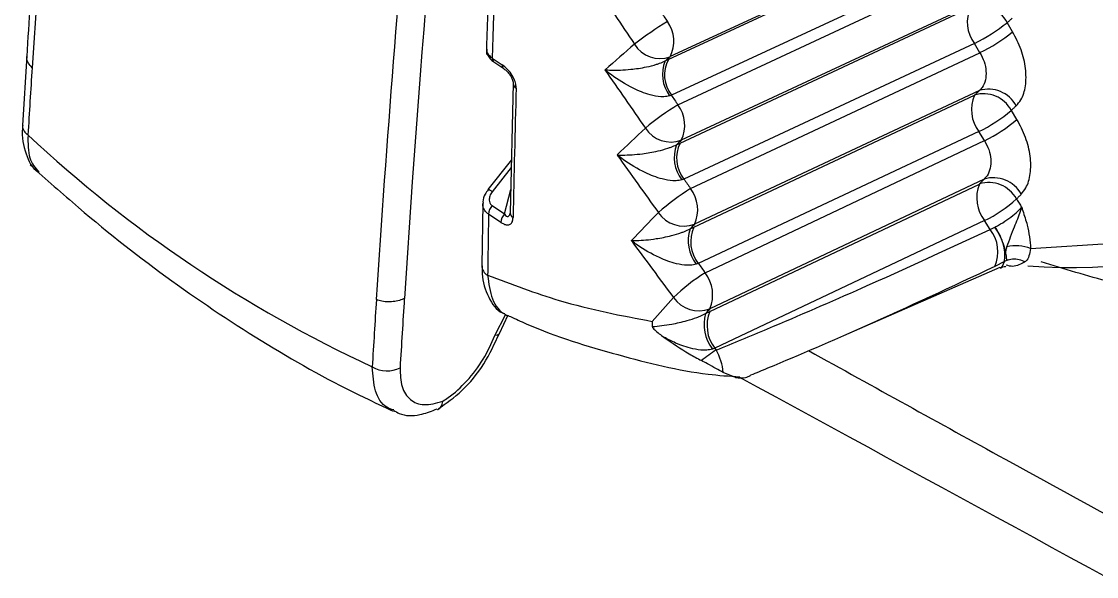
# Model space of a CAD drawing. Extents: x 14.8 to 109.8, y 1.6 to 86.6.
# Drawn here: x 73.261 to 74.344, y 3.427 to 3.986 of the extents above; entities that cross this region are included whole.
import ezdxf

# ---------------------------------------------------------------- set-up
doc = ezdxf.new("R2010")
doc.units = 0
doc.header["$MEASUREMENT"] = 0
doc.layers.add('OBJECT', color=7, linetype='CONTINUOUS')

msp = doc.modelspace()

# ---------------------------------------------------------------- linework, layer by layer
at = {"layer": 'OBJECT'}
for p, q in [((73.9122, 3.9481), (74.214, 4.0881)), ((74.2191, 4.0922), (73.914, 3.9509)), ((74.2171, 4.052), (73.9153, 3.912)), ((73.9219, 3.9024), (74.2225, 4.0427)), ((73.9241, 3.8638), (74.2168, 4.0005)), ((74.2218, 4.0049), (73.9253, 3.8666)), ((74.2591, 3.9759), (74.2536, 3.9852)), ((74.2206, 3.9641), (73.9278, 3.8274)), ((74.2261, 3.9549), (74.2206, 3.9641)), ((73.9346, 3.818), (74.2261, 3.9549)), ((73.2659, 3.952), (73.2616, 3.8814)), ((73.7349, 3.9494), (73.7449, 3.9427)), ((73.7364, 3.9456), (73.7464, 3.9389)), ((73.9091, 3.9466), (73.9122, 3.9481)), ((73.7464, 3.9389), (73.7465, 3.9388)), ((73.756, 3.9239), (73.7529, 3.7935)), ((73.9153, 3.912), (73.9136, 3.9114)), ((73.938, 3.7791), (74.2207, 3.912)), ((74.2256, 3.9167), (73.9386, 3.7819)), ((74.2634, 3.8876), (74.2578, 3.8967)), ((74.2251, 3.8753), (73.9424, 3.7424)), ((73.9493, 3.7331), (74.2307, 3.8662)), ((74.2307, 3.8662), (74.2251, 3.8753)), ((73.9206, 3.8621), (73.9241, 3.8638)), ((73.7542, 3.847), (73.7305, 3.8168)), ((73.754, 3.8391), (73.7348, 3.8147)), ((73.9278, 3.8274), (73.9259, 3.8268)), ((74.2304, 3.8274), (73.954, 3.6967)), ((73.7471, 3.7924), (73.7535, 3.8169)), ((73.954, 3.6939), (74.2256, 3.8225)), ((73.7254, 3.8031), (73.7244, 3.74)), ((73.7435, 3.7838), (73.7312, 3.7921)), ((73.7347, 3.8007), (73.7471, 3.7924)), ((74.2308, 3.7856), (73.9591, 3.6569)), ((74.2364, 3.7766), (74.2308, 3.7856)), ((73.9341, 3.7772), (73.938, 3.7791)), ((74.2364, 3.7766), (74.2411, 3.7789)), ((74.2411, 3.7789), (74.2415, 3.7791)), ((73.9424, 3.7424), (73.9403, 3.7417)), ((74.0892, 3.6699), (74.2465, 3.7386)), ((74.251, 3.7444), (74.2413, 3.7394)), ((73.9497, 3.6918), (73.954, 3.6939)), ((73.7376, 3.6696), (73.7485, 3.6914)), ((73.7423, 3.6719), (73.751, 3.6905)), ((73.9591, 3.6569), (73.9568, 3.6561)), ((73.9591, 3.6569), (73.9604, 3.6551)), ((73.98, 3.6274), (73.9675, 3.6324)), ((73.6774, 3.595), (73.6795, 3.5957))]:
    msp.add_line(p, q, dxfattribs=at)
at = {"layer": 'OBJECT', "flags": 128}
for points in [[(74.2772, 3.7574), (74.3607, 3.763), (74.4389, 3.7812), (74.5111, 3.8118), (74.5764, 3.8546), (74.6342, 3.909), (74.6839, 3.9745), (74.725, 4.0505), (74.7569, 4.136), (74.7795, 4.2302), (74.7924, 4.332), (74.7954, 4.4405), (74.7887, 4.5545), (74.7796, 4.6271)], [(74.2585, 3.9896), (74.2579, 3.989), (74.2573, 3.9885), (74.2567, 3.9879), (74.2561, 3.9874), (74.2555, 3.9868), (74.2548, 3.9863), (74.2542, 3.9857), (74.2536, 3.9852)], [(73.6622, 3.9326), (73.6541, 3.8246), (73.6463, 3.7071)], [(74.2207, 3.912), (74.2213, 3.9126), (74.2219, 3.9132), (74.2225, 3.9138), (74.2231, 3.9143), (74.2237, 3.9149), (74.2244, 3.9155), (74.225, 3.9161), (74.2256, 3.9167)], [(74.2626, 3.9014), (74.262, 3.9008), (74.2614, 3.9002), (74.2608, 3.8997), (74.2602, 3.8991), (74.2596, 3.8985), (74.259, 3.8979), (74.2584, 3.8973), (74.2578, 3.8967)], [(74.2256, 3.8225), (74.2262, 3.8231), (74.2268, 3.8238), (74.2274, 3.8244), (74.228, 3.825), (74.2286, 3.8256), (74.2292, 3.8262), (74.2298, 3.8268), (74.2304, 3.8274)], [(74.2678, 3.8123), (74.2672, 3.8117), (74.2666, 3.811), (74.266, 3.8104), (74.2654, 3.8098), (74.2648, 3.8092), (74.2642, 3.8086), (74.2636, 3.808), (74.263, 3.8074)], [(74.263, 3.8074), (74.2636, 3.8063), (74.2643, 3.8053), (74.2649, 3.8043), (74.2656, 3.8032), (74.2662, 3.8022), (74.2669, 3.8012), (74.2675, 3.8001), (74.2682, 3.7991)], [(73.7422, 3.6719), (73.7421, 3.6717), (73.7412, 3.6707), (73.7397, 3.67), (73.7376, 3.6696)]]:
    msp.add_lwpolyline(points, dxfattribs=at)
at = {"layer": 'OBJECT'}
for centre, radius, start, end in [((89.4153, 2.9111), 16.1767, 172.9456, 176.35435), ((89.7617, 2.6774), 16.1764, 172.94556, 176.35436), ((89.929, 2.6604), 16.3165, 172.95391, 175.52828), ((88.6212, 3.5073), 14.8929, 175.64041, 178.29876), ((74.2482, 3.9854), 0.0348, 154.1568, 217.5965), ((74.226, 3.9709), 0.0311, 27.4016, 107.1665), ((74.1481, 3.6074), 0.4469, 121.9982, 127.1595), ((73.8846, 3.9665), 0.0333, 331.9535, 36.6713), ((74.1424, 4.1233), 0.1773, 296.1583, 308.8274), ((74.1483, 4.1137), 0.1768, 296.1095, 308.8137), ((73.9039, 3.9793), 0.0302, 211.5067, 289.5246), ((73.7389, 3.9488), 0.00407, 171.3088, 231.7338), ((73.7489, 3.9421), 0.00407, 171.306, 231.7408), ((73.9417, 3.9329), 0.0354, 157.2283, 217.3502), ((73.9421, 3.9324), 0.0337, 152.3685, 217.3094), ((74.3171, 4.2194), 0.4812, 264.9276, 325.9424), ((88.4007, 2.9851), 15.1595, 176.38965, 176.64634), ((73.7616, 3.924), 0.00555, 180.2803, 241.4795), ((87.8043, 3.5207), 14.051, 178.37522, 178.90724), ((74.2535, 3.8974), 0.0359, 155.8872, 217.8995), ((74.2299, 3.8819), 0.0316, 28.1685, 107.0162), ((74.2348, 3.8865), 0.0316, 28.1772, 107.0425), ((74.0992, 3.6213), 0.3324, 122.2333, 129.1934), ((73.8945, 3.8818), 0.0343, 333.757, 36.9638), ((74.1573, 4.0142), 0.1545, 296.0294, 310.5377), ((73.2725, 3.8814), 0.0108, 179.9618, 241.0888), ((73.9149, 3.8954), 0.0306, 212.6519, 289.8221), ((74.1632, 4.0047), 0.1541, 295.9803, 310.5241), ((74.1722, 4.8402), 1.3254, 226.935, 245.0878), ((73.9551, 3.8493), 0.0369, 159.6302, 217.5969), ((73.9554, 3.8486), 0.0348, 154.1555, 217.5978), ((74.2349, 3.7919), 0.0321, 28.9564, 106.8613), ((74.2397, 3.7967), 0.0321, 28.9649, 106.8877), ((73.7294, 3.8092), 0.00769, 45.2554, 81.5309), ((74.0765, 3.5949), 0.2644, 122.4525, 131.2282), ((73.9064, 3.7965), 0.0354, 335.5019, 37.2731), ((74.2598, 3.8084), 0.0369, 157.5624, 218.2183), ((74.1708, 3.909), 0.1372, 295.9191, 312.2256), ((87.5534, 3.5417), 13.8245, 178.96206, 179.21754), ((73.7465, 3.7909), 0.0154, 140.2188, 175.3538), ((73.7589, 3.7825), 0.0154, 140.2208, 175.3519), ((73.7585, 3.7936), 0.0056, 181.5727, 241.2237), ((73.9279, 3.811), 0.031, 213.786, 290.1431), ((73.9707, 3.7653), 0.0385, 161.9629, 217.8566), ((73.9707, 3.7644), 0.0359, 155.8865, 217.9002), ((74.2077, 3.7539), 0.0366, 336.696, 38.3553), ((74.2031, 3.7493), 0.0482, 354.2057, 37.839), ((74.2627, 3.7233), 0.037, 66.9097, 104.5524), ((73.7356, 3.7404), 0.0113, 181.852, 241.0597), ((74.0676, 3.5484), 0.2193, 122.6517, 133.2669), ((73.9204, 3.7108), 0.0365, 337.1928, 37.596), ((88.7492, 2.7512), 15.1612, 176.38967, 176.64633), ((88.7425, 2.7524), 15.1264, 176.3815, 176.64654), ((73.9431, 3.7261), 0.0314, 214.9132, 290.4863), ((73.9881, 3.6797), 0.0369, 157.5626, 218.2182), ((73.9883, 3.6809), 0.0401, 164.2201, 218.1358), ((74.0817, 3.4715), 0.2201, 123.4369, 128.1824), ((73.9099, 3.6269), 0.0579, 5.465, 29.2035), ((73.6288, 3.6623), 0.0283, 238.4965, 297.8426)]:
    msp.add_arc(centre, radius, start, end, dxfattribs=at)
for centre, major_axis, ratio, start_param, end_param in [((87.1594, 10.8473), (-17.415, 23.9222), 0.501248, 1.492216, 1.494639), ((87.1712, 10.8569), (-17.4173, 23.8982), 0.500674, 1.493988, 1.494383), ((87.7283, 10.4638), (16.2984, 9.7325), 0.134035, 2.501386, 2.504817), ((87.7428, 10.4378), (16.2806, 9.7087), 0.133434, 2.501202, 2.501767), ((87.0939, 10.8915), (-18.3361, 24.4539), 0.484678, 1.492766, 1.495109), ((87.1054, 10.9016), (-18.3378, 24.4302), 0.484108, 1.494503, 1.494885), ((87.7493, 10.4496), (16.0353, 9.9017), 0.152659, 2.513133, 2.516617), ((87.7641, 10.4239), (16.0174, 9.8779), 0.152075, 2.512976, 2.513551), ((87.0228, 10.9394), (-19.3092, 25.0313), 0.467979, 1.493939, 1.496201), ((87.0339, 10.9502), (-19.3105, 25.0079), 0.467415, 1.495638, 1.496006), ((87.769, 10.4363), (15.7828, 10.064), 0.171167, 2.524253, 2.527788), ((87.7841, 10.411), (15.7648, 10.0402), 0.170602, 2.524121, 2.524706), ((86.9452, 10.9918), (-20.3429, 25.6595), 0.451152, 1.495686, 1.497867), ((86.9559, 11.0031), (-20.3437, 25.6364), 0.450595, 1.497344, 1.497698), ((87.7874, 10.4239), (15.5397, 10.2202), 0.189553, 2.53477, 2.537699), ((87.8028, 10.3988), (15.5218, 10.1965), 0.189007, 2.534662, 2.535256)]:
    msp.add_ellipse(centre, major_axis=major_axis, ratio=ratio, start_param=start_param, end_param=end_param, dxfattribs=at)
for points, knots in [([(73.3555, 4.9074), (73.3477, 4.8424), (73.3252, 4.6541), (73.2953, 4.3524), (73.2754, 4.0998), (73.267, 3.9689), (73.2659, 3.9512)], [0, 0, 0, 0, 0.200706, 0.582076, 0.943389, 1, 1, 1, 1]), ([(73.7656, 4.649), (73.7611, 4.5859), (73.7479, 4.4027), (73.736, 4.1708), (73.7306, 4.0034), (73.7289, 3.9531)], [0, 0, 0, 0, 0.26908, 0.780371, 1, 1, 1, 1]), ([(74.2626, 3.9014), (74.2643, 3.9033), (74.2688, 3.9084), (74.2727, 3.921), (74.2728, 3.9386), (74.2684, 3.958), (74.2622, 3.97), (74.2591, 3.9759)], [0, 0, 0, 0, 0.13021, 0.348832, 0.566151, 0.78307, 1, 1, 1, 1]), ([(75.0217, 3.9846), (74.9946, 3.9415), (74.94, 3.8548), (74.8243, 3.7668), (74.6876, 3.7116), (74.5305, 3.6965), (74.3945, 3.7112), (74.3112, 3.7368), (74.2878, 3.7439)], [0, 0, 0, 0, 0.183397, 0.369274, 0.555157, 0.74133, 0.927499, 1, 1, 1, 1]), ([(73.7291, 3.9583), (73.7292, 3.9567), (73.7295, 3.9537), (73.7319, 3.9496), (73.7343, 3.9469), (73.7361, 3.9458), (73.7365, 3.9456)], [0, 0, 0, 0, 0.293731, 0.591093, 0.923865, 1, 1, 1, 1]), ([(73.7293, 3.9584), (73.7293, 3.9578), (73.729, 3.956), (73.7308, 3.9528), (73.7335, 3.9505), (73.7349, 3.9494)], [0, 0, 0, 0, 0.178748, 0.588483, 1, 1, 1, 1]), ([(74.2261, 3.9549), (74.2277, 3.952), (74.2308, 3.946), (74.2326, 3.9362), (74.232, 3.9271), (74.2293, 3.9205), (74.2266, 3.9177), (74.2256, 3.9167)], [0, 0, 0, 0, 0.215132, 0.430796, 0.648171, 0.86834, 1, 1, 1, 1]), ([(73.2713, 3.9397), (73.27, 3.9412), (73.2673, 3.9443), (73.2656, 3.9484), (73.266, 3.9506), (73.2661, 3.9511)], [0, 0, 0, 0, 0.4220322, 0.8447748, 1, 1, 1, 1]), ([(73.7589, 3.9191), (73.7589, 3.9197), (73.7589, 3.9217), (73.758, 3.926), (73.7551, 3.9323), (73.7504, 3.9384), (73.7467, 3.9413), (73.7449, 3.9427)], [0, 0, 0, 0, 0.065932, 0.260665, 0.484644, 0.743024, 1, 1, 1, 1]), ([(73.8484, 3.9376), (73.8485, 3.9376), (73.8504, 3.9375), (73.8583, 3.9371), (73.8717, 3.9376), (73.8878, 3.9398), (73.898, 3.9424), (73.9044, 3.9445), (73.9072, 3.9458), (73.9091, 3.9466)], [0, 0, 0, 0, 0.004126, 0.12037, 0.483936, 0.731358, 0.874949, 0.918425, 1, 1, 1, 1]), ([(73.7464, 3.9387), (73.747, 3.9383), (73.7486, 3.9374), (73.7512, 3.9347), (73.7535, 3.9314), (73.755, 3.9284), (73.7558, 3.9261), (73.756, 3.9245), (73.756, 3.9241), (73.756, 3.924)], [0, 0, 0, 0, 0.137587, 0.359443, 0.539778, 0.68742, 0.814974, 0.932741, 1, 1, 1, 1]), ([(73.9136, 3.9114), (73.9117, 3.911), (73.9088, 3.9103), (73.9021, 3.9105), (73.8912, 3.9127), (73.874, 3.9199), (73.8593, 3.9291), (73.8506, 3.9358), (73.8485, 3.9376), (73.8484, 3.9376)], [0, 0, 0, 0, 0.081502, 0.125018, 0.268574, 0.515982, 0.879601, 0.995871, 1, 1, 1, 1]), ([(73.2618, 3.8815), (73.2617, 3.8806), (73.2604, 3.8703), (73.2641, 3.8541), (73.2711, 3.8381), (73.2778, 3.8344), (73.2781, 3.8342)], [0, 0, 0, 0, 0.049746, 0.543906, 0.976521, 1, 1, 1, 1]), ([(74.2678, 3.8123), (74.2694, 3.8143), (74.2738, 3.8196), (74.2776, 3.8325), (74.2774, 3.8504), (74.2728, 3.8698), (74.2665, 3.8817), (74.2634, 3.8876)], [0, 0, 0, 0, 0.130547, 0.349286, 0.566537, 0.78326, 1, 1, 1, 1]), ([(73.2672, 3.8719), (73.2671, 3.8636), (73.2669, 3.8476), (73.2744, 3.8387), (73.278, 3.8345)], [0, 0, 0, 0, 0.520068, 1, 1, 1, 1]), ([(74.2307, 3.8662), (74.2323, 3.8632), (74.2355, 3.8573), (74.2374, 3.8474), (74.2368, 3.8382), (74.2341, 3.8314), (74.2314, 3.8285), (74.2304, 3.8274)], [0, 0, 0, 0, 0.214666, 0.43003, 0.647409, 0.867885, 1, 1, 1, 1]), ([(73.8606, 3.8517), (73.8607, 3.8517), (73.8625, 3.8517), (73.8702, 3.8516), (73.8834, 3.8524), (73.8993, 3.855), (73.9095, 3.8578), (73.9159, 3.86), (73.9187, 3.8613), (73.9206, 3.8621)], [0, 0, 0, 0, 0.004131, 0.116918, 0.481651, 0.73024, 0.874432, 0.917924, 1, 1, 1, 1]), ([(73.9259, 3.8268), (73.924, 3.8263), (73.9211, 3.8257), (73.9143, 3.8258), (73.9034, 3.8278), (73.8861, 3.8347), (73.8715, 3.8435), (73.8628, 3.8501), (73.8607, 3.8517), (73.8606, 3.8517)], [0, 0, 0, 0, 0.081995, 0.125537, 0.269684, 0.518259, 0.88305, 0.99587, 1, 1, 1, 1]), ([(73.2695, 3.8417), (73.2856, 3.8272), (73.3322, 3.7855), (73.4117, 3.7234), (73.508, 3.6592), (73.5829, 3.6176), (73.6254, 3.5981), (73.6351, 3.5936)], [0, 0, 0, 0, 0.138299, 0.399435, 0.661047, 0.922972, 1, 1, 1, 1]), ([(73.7308, 3.8166), (73.7297, 3.8152), (73.7269, 3.8117), (73.7252, 3.8067), (73.7256, 3.8036), (73.7256, 3.8031)], [0, 0, 0, 0, 0.359318, 0.890078, 1, 1, 1, 1]), ([(73.7348, 3.8147), (73.7339, 3.8132), (73.7322, 3.8106), (73.7316, 3.8065), (73.7323, 3.8033), (73.7336, 3.8016), (73.7345, 3.8009), (73.7347, 3.8007)], [0, 0, 0, 0, 0.299664, 0.565114, 0.758956, 0.953599, 1, 1, 1, 1]), ([(73.7312, 3.7921), (73.7308, 3.7924), (73.7289, 3.7937), (73.7266, 3.7968), (73.7251, 3.8005), (73.7255, 3.8027), (73.7256, 3.8031)], [0, 0, 0, 0, 0.098387, 0.5078502, 0.9038038, 1, 1, 1, 1]), ([(73.7471, 3.7924), (73.7475, 3.7919), (73.7483, 3.7907), (73.7495, 3.7898), (73.7506, 3.7896), (73.7513, 3.7899), (73.7521, 3.7907), (73.7526, 3.7916), (73.7527, 3.7925), (73.7528, 3.7929)], [0, 0, 0, 0, 0.197771, 0.423115, 0.502396, 0.645354, 0.750594, 0.910292, 1, 1, 1, 1]), ([(73.7529, 3.7935), (73.7529, 3.7934), (73.7529, 3.7929), (73.7528, 3.7926), (73.7529, 3.7927), (73.7529, 3.7927)], [0, 0, 0, 0, 0.2429531, 0.9823866, 1, 1, 1, 1]), ([(74.2415, 3.7791), (74.2426, 3.7797), (74.2465, 3.7818), (74.2535, 3.7863), (74.2612, 3.7921), (74.2659, 3.7965), (74.2677, 3.7986), (74.2682, 3.7991)], [0, 0, 0, 0, 0.105876, 0.378061, 0.650347, 0.922853, 1, 1, 1, 1]), ([(74.2534, 3.7592), (74.2558, 3.766), (74.2603, 3.7785), (74.2662, 3.7916), (74.2679, 3.7978), (74.2681, 3.7991), (74.2682, 3.7991)], [0, 0, 0, 0, 0.485704, 0.887957, 0.994911, 1, 1, 1, 1]), ([(74.2682, 3.7991), (74.2682, 3.799), (74.2686, 3.7978), (74.269, 3.7966), (74.2709, 3.7907), (74.2752, 3.7779), (74.2765, 3.7653), (74.2772, 3.7574)], [0, 0, 0, 0, 0.006286, 0.086229, 0.086339, 0.428299, 1, 1, 1, 1]), ([(73.7435, 3.7838), (73.7445, 3.7832), (73.7467, 3.7819), (73.75, 3.781), (73.7532, 3.7816), (73.7554, 3.7843), (73.7557, 3.7872), (73.7558, 3.7887)], [0, 0, 0, 0, 0.150609, 0.340995, 0.543487, 0.772417, 1, 1, 1, 1]), ([(73.8749, 3.7654), (73.875, 3.7654), (73.8767, 3.7654), (73.8843, 3.7655), (73.8972, 3.7667), (73.913, 3.7697), (73.9231, 3.7726), (73.9294, 3.775), (73.9323, 3.7763), (73.9341, 3.7772)], [0, 0, 0, 0, 0.0041374, 0.1138776, 0.4796134, 0.7292368, 0.873963, 0.9174684, 1, 1, 1, 1]), ([(73.9604, 3.6551), (73.9777, 3.6623), (74.0271, 3.6826), (74.1194, 3.7225), (74.1936, 3.7568), (74.2364, 3.7766)], [0, 0, 0, 0, 0.18534, 0.529935, 1, 1, 1, 1]), ([(74.2415, 3.7791), (74.2417, 3.7788), (74.2436, 3.7756), (74.2469, 3.7691), (74.2505, 3.7599), (74.2515, 3.7549), (74.252, 3.7524)], [0, 0, 0, 0, 0.033567, 0.360199, 0.680102, 1, 1, 1, 1]), ([(73.9403, 3.7417), (73.9384, 3.7412), (73.9355, 3.7405), (73.9287, 3.7405), (73.9177, 3.7424), (73.9003, 3.749), (73.8857, 3.7575), (73.877, 3.7638), (73.875, 3.7653), (73.8749, 3.7654)], [0, 0, 0, 0, 0.082442, 0.126001, 0.270681, 0.520289, 0.886094, 0.99586, 1, 1, 1, 1]), ([(74.252, 3.7524), (74.2522, 3.7535), (74.2524, 3.7556), (74.2531, 3.758), (74.2534, 3.7592)], [0, 0, 0, 0, 0.51029, 1, 1, 1, 1]), ([(74.252, 3.7524), (74.2521, 3.7519), (74.2523, 3.751), (74.2528, 3.7486), (74.2526, 3.7468), (74.253, 3.7459), (74.2532, 3.7458), (74.2536, 3.7459), (74.254, 3.746), (74.2543, 3.7461), (74.2545, 3.7461)], [0, 0, 0, 0, 0.145523, 0.275161, 0.797838, 0.850946, 0.896411, 0.93134, 0.966184, 1, 1, 1, 1]), ([(74.2545, 3.7461), (74.2554, 3.7464), (74.2584, 3.7471), (74.2639, 3.747), (74.2687, 3.7455), (74.271, 3.7441), (74.2713, 3.7439)], [0, 0, 0, 0, 0.168193, 0.548744, 0.926996, 1, 1, 1, 1]), ([(74.2772, 3.7574), (74.2767, 3.7547), (74.2757, 3.749), (74.2735, 3.7456), (74.2717, 3.7442), (74.2713, 3.7439)], [0, 0, 0, 0, 0.405971, 0.867338, 1, 1, 1, 1]), ([(73.7248, 3.7401), (73.7247, 3.7374), (73.7242, 3.7258), (73.7298, 3.7092), (73.7392, 3.6945), (73.7466, 3.692), (73.7473, 3.6918)], [0, 0, 0, 0, 0.13596, 0.573767, 0.960311, 1, 1, 1, 1]), ([(74.2413, 3.7394), (74.1977, 3.7189), (74.122, 3.6834), (74.0393, 3.6479), (74.0008, 3.6319), (73.9951, 3.6296)], [0, 0, 0, 0, 0.537337, 0.931355, 1, 1, 1, 1]), ([(74.2466, 3.7384), (74.2466, 3.7384), (74.2482, 3.7374), (74.2496, 3.7409), (74.251, 3.7444)], [0, 0, 0, 0, 0.023416, 1, 1, 1, 1]), ([(74.2467, 3.7376), (74.2485, 3.7385), (74.2507, 3.7397), (74.2521, 3.7392), (74.2524, 3.7391)], [0, 0, 0, 0, 0.781715, 1, 1, 1, 1]), ([(74.2545, 3.7461), (74.2537, 3.7457), (74.2525, 3.7452), (74.2514, 3.7446), (74.251, 3.7444)], [0, 0, 0, 0, 0.680197, 1, 1, 1, 1]), ([(74.2713, 3.7439), (74.2674, 3.7417), (74.2613, 3.7383), (74.2549, 3.74), (74.2527, 3.7406)], [0, 0, 0, 0, 0.662357, 1, 1, 1, 1]), ([(73.7302, 3.7305), (73.7544, 3.7214), (73.8112, 3.7), (73.8651, 3.6898), (73.8961, 3.684)], [0, 0, 0, 0, 0.425991, 1, 1, 1, 1]), ([(73.7302, 3.7305), (73.7313, 3.7221), (73.7336, 3.7052), (73.7434, 3.6922), (73.7515, 3.6895), (73.7532, 3.6889)], [0, 0, 0, 0, 0.437232, 0.875889, 1, 1, 1, 1]), ([(73.6463, 3.7071), (73.646, 3.7069), (73.6441, 3.706), (73.6399, 3.7046), (73.6334, 3.7036), (73.6267, 3.7037), (73.6215, 3.7046), (73.619, 3.7056), (73.6181, 3.7059)], [0, 0, 0, 0, 0.0388116, 0.2513309, 0.4611778, 0.6720031, 0.8867022, 1, 1, 1, 1]), ([(73.7532, 3.6889), (73.7585, 3.6864), (73.7948, 3.6696), (73.8614, 3.6497), (73.9334, 3.6315), (73.9736, 3.6288), (73.9843, 3.6281)], [0, 0, 0, 0, 0.066904, 0.462177, 0.85759, 1, 1, 1, 1]), ([(73.8961, 3.684), (73.8961, 3.6838), (73.896, 3.6821), (73.896, 3.6804), (73.8961, 3.6788)], [0, 0, 0, 0, 0.090996, 1, 1, 1, 1]), ([(73.8961, 3.6788), (73.8962, 3.6788), (73.9022, 3.6792), (73.9131, 3.6805), (73.9287, 3.6839), (73.9387, 3.6871), (73.9451, 3.6895), (73.9479, 3.6909), (73.9497, 3.6918)], [0, 0, 0, 0, 0.010246, 0.418479, 0.697466, 0.859174, 0.907633, 1, 1, 1, 1]), ([(73.6805, 3.5958), (73.6886, 3.6014), (73.7054, 3.6131), (73.7276, 3.6407), (73.7373, 3.6615), (73.7421, 3.6718)], [0, 0, 0, 0, 0.31917, 0.659675, 1, 1, 1, 1]), ([(73.8961, 3.6788), (73.8961, 3.6787), (73.8961, 3.6784), (73.8964, 3.6778), (73.8971, 3.6767), (73.9009, 3.6731), (73.9046, 3.6703), (73.9078, 3.668)], [0, 0, 0, 0, 0.032868, 0.065762, 0.115512, 0.26537, 1, 1, 1, 1]), ([(73.685, 3.6035), (73.6869, 3.6047), (73.6951, 3.61), (73.7097, 3.6233), (73.7266, 3.6454), (73.7339, 3.6615), (73.7376, 3.6696)], [0, 0, 0, 0, 0.086893, 0.388895, 0.694518, 1, 1, 1, 1]), ([(73.9568, 3.6561), (73.9548, 3.6556), (73.9519, 3.6549), (73.9451, 3.6549), (73.9341, 3.6566), (73.9207, 3.6613), (73.9116, 3.666), (73.9078, 3.668)], [0, 0, 0, 0, 0.116671, 0.178041, 0.382475, 0.735271, 1, 1, 1, 1]), ([(73.9078, 3.668), (73.9161, 3.6622), (73.9281, 3.6539), (73.9415, 3.6467), (73.9456, 3.6445)], [0, 0, 0, 0, 0.689486, 1, 1, 1, 1]), ([(74.0535, 3.6545), (74.1194, 3.618), (74.4386, 3.4411), (75.1363, 3.0682), (75.7721, 2.7324), (76.1475, 2.5341)], [0, 0, 0, 0, 0.096237, 0.466352, 1, 1, 1, 1]), ([(73.9675, 3.6324), (73.9651, 3.6337), (73.9604, 3.6363), (73.9526, 3.6408), (73.9476, 3.6434), (73.9456, 3.6445)], [0, 0, 0, 0, 0.373524, 0.747056, 1, 1, 1, 1]), ([(73.6357, 3.5947), (73.6332, 3.5955), (73.6246, 3.5981), (73.6159, 3.6128), (73.6146, 3.6297), (73.6139, 3.6381)], [0, 0, 0, 0, 0.1666191, 0.5837417, 1, 1, 1, 1]), ([(73.642, 3.6373), (73.6422, 3.6305), (73.6427, 3.617), (73.6516, 3.6041), (73.6657, 3.5981), (73.6785, 3.6017), (73.685, 3.6035)], [0, 0, 0, 0, 0.246803, 0.493701, 0.7381, 1, 1, 1, 1]), ([(73.98, 3.6274), (73.9835, 3.6271), (73.9888, 3.6265), (73.9934, 3.6286), (73.995, 3.6295), (73.9951, 3.6296)], [0, 0, 0, 0, 0.634121, 0.992147, 1, 1, 1, 1]), ([(73.9833, 3.6282), (74.1811, 3.5202), (74.665, 3.2559), (75.4001, 2.8626), (75.941, 2.5787), (76.1893, 2.4484)], [0, 0, 0, 0, 0.272116, 0.665902, 1, 1, 1, 1]), ([(73.6797, 3.5951), (73.6798, 3.5952), (73.6814, 3.5955), (73.6835, 3.5981), (73.6848, 3.6014), (73.685, 3.6034), (73.685, 3.6035)], [0, 0, 0, 0, 0.053119, 0.494608, 0.973359, 1, 1, 1, 1]), ([(73.6354, 3.5945), (73.6373, 3.5933), (73.645, 3.5884), (73.6603, 3.5884), (73.6723, 3.5931), (73.6774, 3.595)], [0, 0, 0, 0, 0.155243, 0.640174, 1, 1, 1, 1])]:
    msp.add_open_spline(points, degree=3, knots=knots, dxfattribs=at)

doc.saveas('drawing.dxf')
